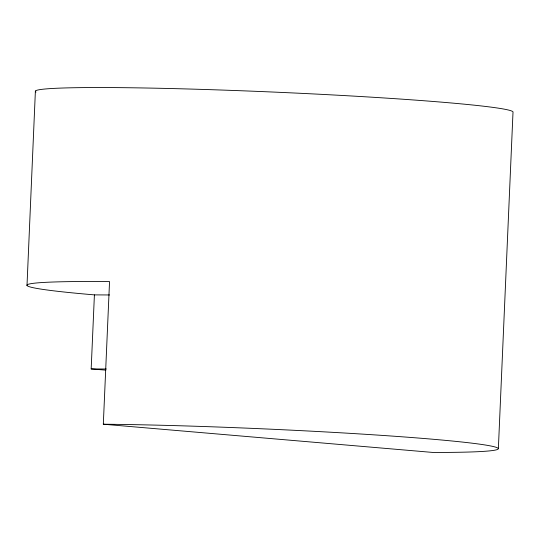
<?xml version="1.0" encoding="UTF-8"?>
<svg xmlns="http://www.w3.org/2000/svg" width="540" height="540" viewBox="0 0 540 540"><rect width="100%" height="100%" fill="white"/><g stroke="black" fill="none" stroke-linecap="round" stroke-linejoin="round"><path stroke-width="0.81" d="M27 285.579L35.39 91.071M105.766 370.123A239.092 9.599 2.5 0 1 91.172 368.935L94.406 294.881A239.092 9.599 2.5 0 1 109.539 281.583L103.316 424.217L432.952 452.452A239.092 9.599 2.5 0 0 432.196 439.182A239.092 9.599 2.5 0 0 103.316 424.217M498.366 448.679L513 112.327A239.092 9.599 2.5 0 0 267.894 91.827A239.092 9.599 2.5 0 0 36.011 92.043M94.406 294.881L109.586 294.962M91.172 368.935L106.353 369.009"/></g></svg>
